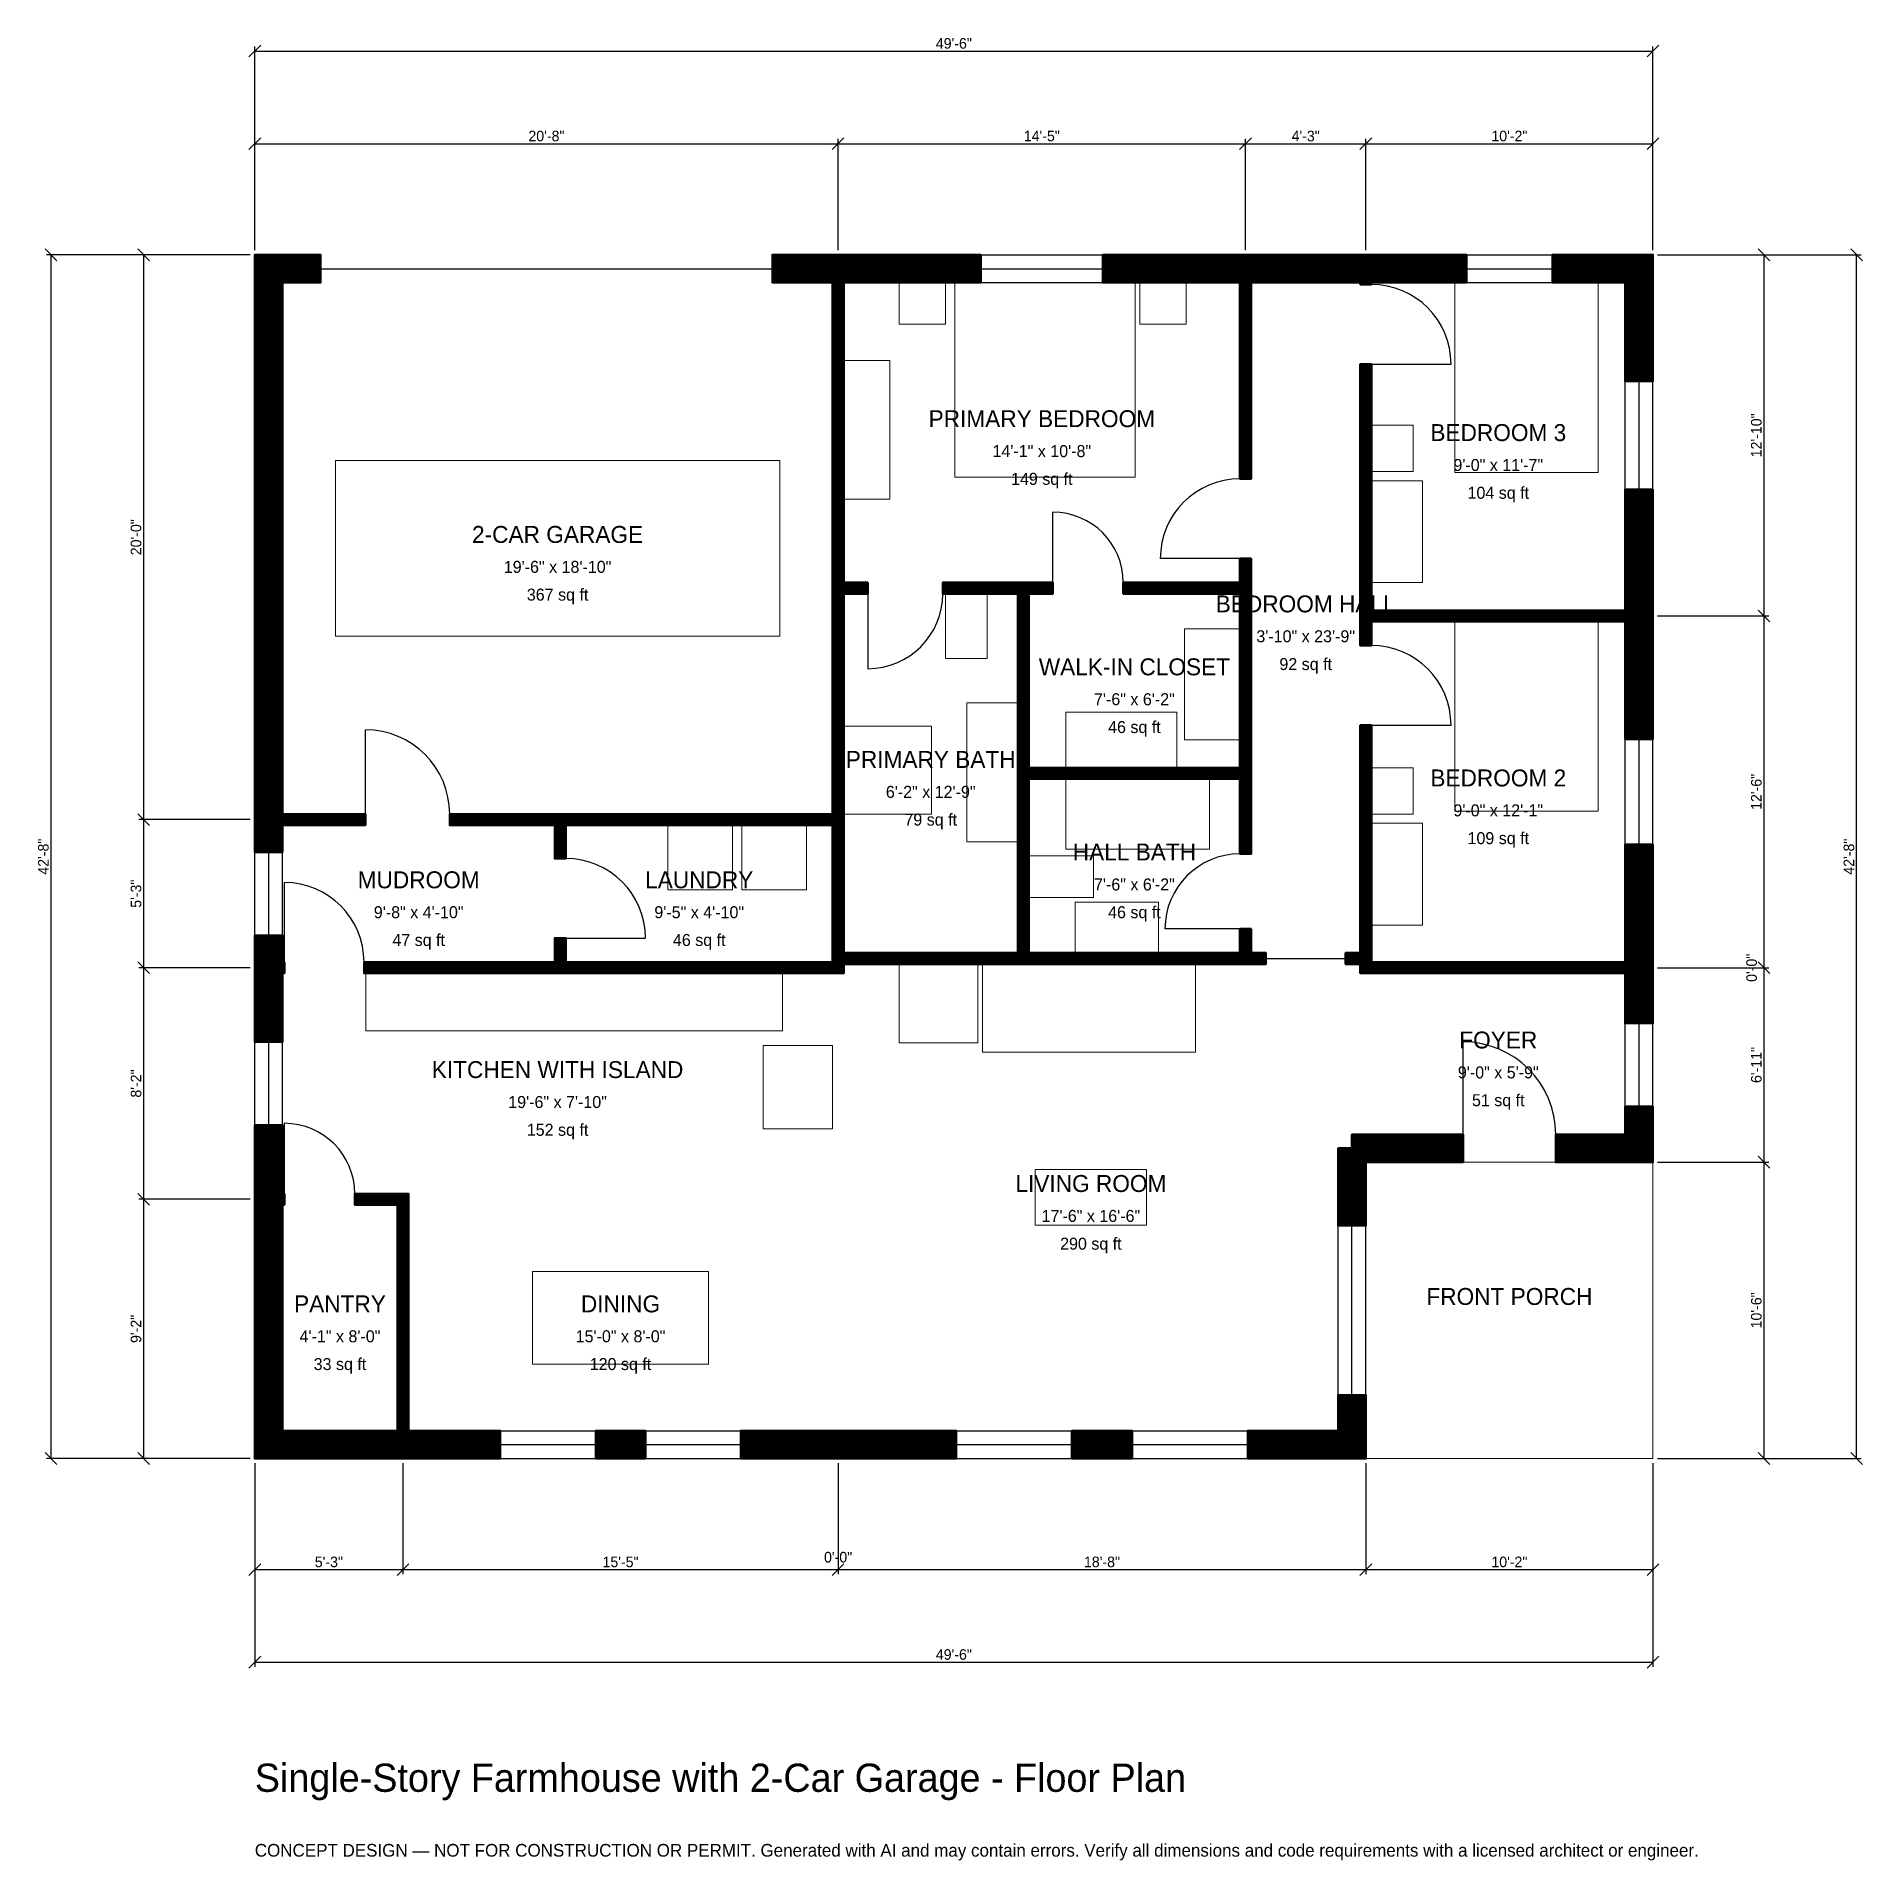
# Model space of a CAD drawing. Header units: inches. Extents: x -93 to 684, y -171 to 605.
import ezdxf
from ezdxf.enums import TextEntityAlignment as Align

# ---------------------------------------------------------------- set-up
doc = ezdxf.new("R2010")
doc.units = ezdxf.units.IN
doc.header["$MEASUREMENT"] = 0
doc.linetypes.add('DASHED', pattern=[0.6, 0.5, -0.1])
for name, color, linetype, lineweight in [('A-ANNO-DIMS', 1, 'Continuous', 13), ('A-ANNO-TEXT', 7, 'Continuous', 18), ('A-AREA-IDEN', 7, 'Continuous', 18), ('A-DOOR', 2, 'Continuous', 25), ('A-FLOR-FIXT', 9, 'Continuous', 13), ('A-FURN', 9, 'Continuous', 13), ('A-GLAZ', 4, 'Continuous', 25), ('A-SITE-PAVE', 8, 'Continuous', 13), ('A-WALL', 7, 'Continuous', 50), ('A-WALL-PATT', 8, 'Continuous', 13)]:
    doc.layers.add(name, color=color, linetype=linetype, lineweight=lineweight)
doc.dimstyles.new('PLAN', dxfattribs={"dimtxt": 4.5, "dimasz": 3, "dimexe": 2, "dimexo": 2, "dimgap": 1, "dimtad": 1, "dimdec": 0, "dimlunit": 4, "dimtsz": 2.5, "dimcen": 2.5, "dimclrd": 1, "dimclre": 1, "dimazin": 3, "dimtfac": 1, "dimtmove": 0, "dimatfit": 3})

msp = doc.modelspace()

# ---------------------------------------------------------------- hatches: boundary and pattern name
at = {"layer": 'A-WALL-PATT'}
h = msp.add_hatch(dxfattribs=at)
h.set_pattern_fill('ANSI31', color=8, scale=0.8)
h.paths.add_polyline_path([(65.3543, 0), (60.6299, 0), (60.6299, 0), (57.0866, 0), (11.811, 0), (11.811, 0), (0, 0), (0, 0), (0, 0), (0, 0), (0, 11.811), (0, 11.811), (0, 104.3307), (0, 107.874), (0, 107.874), (0, 112.5984), (0, 112.5984), (0, 116.1417), (0, 141.7323), (11.811, 141.7323), (11.811, 116.1417), (11.811, 112.5984), (12.5984, 112.5984), (12.5984, 107.874), (11.811, 107.874), (11.811, 104.3307), (11.811, 11.811), (57.0866, 11.811), (60.6299, 11.811), (60.6299, 107.874), (42.5197, 107.874), (42.5197, 112.5984), (60.6299, 112.5984), (65.3543, 112.5984), (65.3543, 107.874), (65.3543, 11.811), (68.8976, 11.811), (104.3963, 11.811), (104.3963, 0), (68.8976, 0), (65.3543, 0), (65.3543, 0)])
h.paths.add_polyline_path([(0, 202.7559), (0, 206.2992), (0, 206.2992), (0, 211.0236), (0, 211.0236), (0, 214.5669), (0, 222.4409), (11.811, 222.4409), (11.811, 214.5669), (11.811, 211.0236), (12.5984, 211.0236), (12.5984, 206.2992), (11.811, 206.2992), (11.811, 202.7559), (11.811, 177.1654), (0, 177.1654), (0, 202.7559)])
h.paths.add_polyline_path([(0, 265.748), (0, 269.2913), (0, 269.2913), (0, 274.0157), (0, 274.0157), (0, 277.5591), (0, 500), (0, 500), (0, 511.811), (0, 511.811), (0, 511.8111), (0, 511.8111), (11.811, 511.8111), (11.811, 511.811), (27.9528, 511.811), (27.9528, 500), (11.811, 500), (11.811, 277.5591), (11.811, 274.0157), (47.0472, 274.0157), (47.0472, 269.2913), (11.811, 269.2913), (11.811, 265.748), (11.811, 257.874), (0, 257.874), (0, 265.748)])
h.paths.add_polyline_path([(242.126, 511.811), (245.6693, 511.811), (245.6693, 511.8111), (250.3937, 511.8111), (250.3937, 511.811), (253.937, 511.811), (308.6614, 511.811), (308.6614, 500), (253.937, 500), (250.3937, 500), (250.3937, 372.4409), (260.6299, 372.4409), (260.6299, 367.7165), (250.3937, 367.7165), (250.3937, 274.0157), (250.3937, 269.2913), (250.3937, 214.9606), (324.4094, 214.9606), (324.4094, 288.9764), (324.4094, 293.7008), (324.4094, 367.7165), (292.5197, 367.7165), (292.5197, 372.4409), (324.4094, 372.4409), (329.1339, 372.4409), (339.3701, 372.4409), (339.3701, 367.7165), (329.1339, 367.7165), (329.1339, 293.7008), (418.8976, 293.7008), (418.8976, 367.7165), (418.8976, 367.7165), (369.2913, 367.7165), (369.2913, 372.4409), (418.8976, 372.4409), (418.8976, 382.6772), (423.622, 382.6772), (423.622, 372.4409), (423.622, 372.4409), (423.622, 293.7008), (423.622, 288.9764), (423.622, 257.0866), (418.8976, 257.0866), (418.8976, 288.9764), (329.1339, 288.9764), (329.1339, 214.9606), (418.8976, 214.9606), (418.8976, 214.9606), (418.8976, 225.1969), (423.622, 225.1969), (423.622, 214.9606), (429.9213, 214.9606), (429.9213, 210.2362), (423.622, 210.2362), (418.8976, 210.2362), (418.8976, 210.2362), (329.1339, 210.2362), (324.4094, 210.2362), (250.3937, 210.2362), (250.3937, 206.2992), (245.6693, 206.2992), (132.2835, 206.2992), (127.5591, 206.2992), (46.4567, 206.2992), (46.4567, 211.0236), (127.5591, 211.0236), (127.5591, 221.2598), (132.2835, 221.2598), (132.2835, 211.0236), (245.6693, 211.0236), (245.6693, 214.9606), (245.6693, 269.2913), (132.2835, 269.2913), (132.2835, 255.1181), (127.5591, 255.1181), (127.5591, 269.2913), (82.874, 269.2913), (82.874, 274.0157), (127.5591, 274.0157), (132.2835, 274.0157), (245.6693, 274.0157), (245.6693, 367.7165), (245.6693, 372.4409), (245.6693, 500), (242.126, 500), (220.0787, 500), (220.0787, 511.811), (242.126, 511.811)])
h.paths.add_polyline_path([(415.3543, 511.811), (418.8976, 511.811), (418.8976, 511.8111), (423.622, 511.8111), (423.622, 511.811), (427.1654, 511.811), (466.5354, 511.811), (470.0787, 511.811), (470.0787, 511.8111), (474.8031, 511.8111), (474.8031, 511.811), (478.3465, 511.811), (515.1575, 511.811), (515.1575, 500), (478.3465, 500), (474.8031, 500), (474.8031, 499.2126), (470.0787, 499.2126), (470.0787, 500), (466.5354, 500), (427.1654, 500), (423.622, 500), (423.622, 416.5354), (418.8976, 416.5354), (418.8976, 500), (415.3543, 500), (360.6299, 500), (360.6299, 511.811), (415.3543, 511.811)])
h.paths.add_polyline_path([(582.6772, 511.811), (582.6772, 511.8111), (594.4882, 511.8111), (594.4882, 511.811), (594.4882, 511.811), (594.4882, 500), (594.4882, 500), (594.4882, 458.0709), (582.6772, 458.0709), (582.6772, 500), (551.7717, 500), (551.7717, 511.811), (582.6772, 511.811)])
h.paths.add_polyline_path([(594.4882, 364.1732), (594.4882, 360.6299), (594.4882, 360.6299), (594.4882, 355.9055), (594.4882, 355.9055), (594.4882, 352.3622), (594.4882, 305.9055), (582.6772, 305.9055), (582.6772, 352.3622), (582.6772, 355.9055), (474.8031, 355.9055), (474.8031, 345.6693), (470.0787, 345.6693), (470.0787, 355.9055), (470.0787, 360.6299), (470.0787, 465.3543), (474.8031, 465.3543), (474.8031, 360.6299), (582.6772, 360.6299), (582.6772, 364.1732), (582.6772, 412.0079), (594.4882, 412.0079), (594.4882, 364.1732)])
h.paths.add_polyline_path([(594.4882, 214.5669), (594.4882, 211.0236), (594.4882, 211.0236), (594.4882, 206.2992), (594.4882, 206.2992), (594.4882, 202.7559), (594.4882, 185.0394), (582.6772, 185.0394), (582.6772, 202.7559), (582.6772, 206.2992), (474.8031, 206.2992), (474.8031, 206.2992), (470.0787, 206.2992), (470.0787, 206.2992), (470.0787, 210.2362), (463.7795, 210.2362), (463.7795, 214.9606), (470.0787, 214.9606), (470.0787, 311.811), (474.8031, 311.811), (474.8031, 214.9606), (474.8031, 211.0236), (582.6772, 211.0236), (582.6772, 214.5669), (582.6772, 261.0236), (594.4882, 261.0236), (594.4882, 214.5669)])
h.paths.add_polyline_path([(594.4882, 137.7953), (594.4882, 137.7953), (594.4882, 125.9843), (594.4882, 125.9843), (594.4882, 125.9842), (582.6772, 125.9842), (582.6772, 125.9843), (553.1496, 125.9843), (553.1496, 137.7953), (582.6772, 137.7953), (582.6772, 149.6063), (594.4882, 149.6063), (594.4882, 137.7953)])
h.paths.add_polyline_path([(472.4409, 125.9843), (472.4409, 99.0157), (460.6299, 99.0157), (460.6299, 131.8898), (466.5354, 131.8898), (466.5354, 137.7953), (513.7795, 137.7953), (513.7795, 125.9843), (472.4409, 125.9843)])
h.paths.add_polyline_path([(472.4409, 11.811), (472.441, 11.811), (472.441, 0), (472.4409, 0), (472.4409, 0), (460.6299, 0), (460.6299, 0), (422.2441, 0), (422.2441, 11.811), (460.6299, 11.811), (460.6299, 26.9685), (472.4409, 26.9685), (472.4409, 11.811)])
h.paths.add_polyline_path([(347.4409, 0), (347.4409, 11.811), (373.0315, 11.811), (373.0315, 0), (347.4409, 0)])
h.paths.add_polyline_path([(253.937, 0), (242.126, 0), (206.6273, 0), (206.6273, 11.811), (242.126, 11.811), (253.937, 11.811), (298.2283, 11.811), (298.2283, 0), (253.937, 0)])
h.paths.add_polyline_path([(144.9475, 0), (144.9475, 11.811), (166.0761, 11.811), (166.0761, 0), (144.9475, 0)])

# ---------------------------------------------------------------- linework, layer by layer
at = {"layer": 'A-DOOR', "linetype": 'DASHED'}
msp.add_line((27.9528, 505.9055), (220.0787, 505.9055), dxfattribs=at)
at = {"layer": 'A-DOOR'}
for p, q in [((474.8031, 465.3543), (508.6614, 465.3543)), ((339.3701, 372.4409), (339.3701, 402.3622)), ((418.8976, 382.6772), (385.0394, 382.6772)), ((260.6299, 367.7165), (260.6299, 335.8268)), ((474.8031, 311.811), (508.6614, 311.811)), ((47.0472, 274.0157), (47.0472, 309.8425)), ((12.5984, 211.0236), (12.5984, 244.8819)), ((418.8976, 225.1969), (387.0079, 225.1969)), ((132.2835, 221.2598), (166.1417, 221.2598)), ((429.9213, 212.5984), (463.7795, 212.5984)), ((513.7795, 137.7953), (513.7795, 177.1654)), ((12.5984, 112.5984), (12.5984, 142.5197))]:
    msp.add_line(p, q, dxfattribs=at)
for centre, radius, start, end in [((474.8031, 465.3543), 33.8583, 0, 90), ((418.8976, 382.6772), 33.8583, 90, 180), ((339.3701, 372.4409), 29.9213, 0, 90), ((260.6299, 367.7165), 31.8898, 270, 360), ((474.8031, 311.811), 33.8583, 0, 90), ((47.0472, 274.0157), 35.8268, 0, 90), ((418.8976, 225.1969), 31.8898, 90, 180), ((132.2835, 221.2598), 33.8583, 0, 90), ((12.5984, 211.0236), 33.8583, 0, 90), ((513.7795, 137.7953), 39.3701, 0, 90), ((12.5984, 112.5984), 29.9213, 0, 90)]:
    msp.add_arc(centre, radius, start, end, dxfattribs=at)
at = {"layer": 'A-FLOR-FIXT'}
for points in [[(293.7008, 340.1575), (311.4173, 340.1575), (311.4173, 367.7165), (293.7008, 367.7165)], [(302.7559, 262.2047), (324.4094, 262.2047), (324.4094, 321.2598), (302.7559, 321.2598)], [(250.3937, 274.0157), (287.7953, 274.0157), (287.7953, 311.4173), (250.3937, 311.4173)], [(344.8819, 259.0551), (405.9055, 259.0551), (405.9055, 288.9764), (344.8819, 288.9764)], [(329.1339, 238.5827), (356.6929, 238.5827), (356.6929, 256.2992), (329.1339, 256.2992)], [(348.8189, 214.9606), (384.252, 214.9606), (384.252, 236.6142), (348.8189, 236.6142)], [(47.2441, 181.8898), (224.4094, 181.8898), (224.4094, 206.2992), (47.2441, 206.2992)]]:
    msp.add_lwpolyline(points, close=True, dxfattribs=at)
at = {"layer": 'A-FURN'}
for points in [[(274.0157, 482.2835), (293.7008, 482.2835), (293.7008, 500), (274.0157, 500)], [(297.6378, 417.3228), (374.4094, 417.3228), (374.4094, 500), (297.6378, 500)], [(376.378, 482.2835), (396.063, 482.2835), (396.063, 500), (376.378, 500)], [(510.2362, 419.2913), (571.2598, 419.2913), (571.2598, 500), (510.2362, 500)], [(250.3937, 407.874), (270.0787, 407.874), (270.0787, 466.9291), (250.3937, 466.9291)], [(474.8031, 419.685), (492.5197, 419.685), (492.5197, 439.3701), (474.8031, 439.3701)], [(34.252, 349.6063), (223.2283, 349.6063), (223.2283, 424.4094), (34.252, 424.4094)], [(474.8031, 372.4409), (496.4567, 372.4409), (496.4567, 415.748), (474.8031, 415.748)], [(395.2756, 305.5118), (418.8976, 305.5118), (418.8976, 352.7559), (395.2756, 352.7559)], [(510.2362, 275.1969), (571.2598, 275.1969), (571.2598, 355.9055), (510.2362, 355.9055)], [(344.8819, 293.7008), (392.126, 293.7008), (392.126, 317.3228), (344.8819, 317.3228)], [(474.8031, 274.0157), (492.5197, 274.0157), (492.5197, 293.7008), (474.8031, 293.7008)], [(175.5906, 241.7323), (203.1496, 241.7323), (203.1496, 269.2913), (175.5906, 269.2913)], [(207.0866, 241.7323), (234.6457, 241.7323), (234.6457, 269.2913), (207.0866, 269.2913)], [(474.8031, 226.7717), (496.4567, 226.7717), (496.4567, 270.0787), (474.8031, 270.0787)], [(274.0157, 176.7717), (307.4803, 176.7717), (307.4803, 210.2362), (274.0157, 210.2362)], [(309.4488, 172.8346), (400, 172.8346), (400, 210.2362), (309.4488, 210.2362)], [(216.1417, 140.1575), (245.6693, 140.1575), (245.6693, 175.5906), (216.1417, 175.5906)], [(331.8898, 99.2126), (379.1339, 99.2126), (379.1339, 122.8346), (331.8898, 122.8346)], [(118.1102, 40.1575), (192.9134, 40.1575), (192.9134, 79.5276), (118.1102, 79.5276)]]:
    msp.add_lwpolyline(points, close=True, dxfattribs=at)
at = {"layer": 'A-GLAZ'}
for p, q in [((308.6614, 511.811), (360.6299, 511.811)), ((308.6614, 505.9055), (360.6299, 505.9055)), ((515.1575, 511.811), (551.7717, 511.811)), ((515.1575, 505.9055), (551.7717, 505.9055)), ((308.6614, 500), (360.6299, 500)), ((515.1575, 500), (551.7717, 500)), ((582.6772, 412.0079), (582.6772, 458.0709)), ((588.5827, 412.0079), (588.5827, 458.0709)), ((594.4882, 412.0079), (594.4882, 458.0709)), ((582.6772, 261.0236), (582.6772, 305.9055)), ((588.5827, 261.0236), (588.5827, 305.9055)), ((594.4882, 261.0236), (594.4882, 305.9055)), ((0, 222.4409), (0, 257.874)), ((5.9055, 222.4409), (5.9055, 257.874)), ((11.811, 222.4409), (11.811, 257.874)), ((582.6772, 149.6063), (582.6772, 185.0394)), ((588.5827, 149.6063), (588.5827, 185.0394)), ((594.4882, 149.6063), (594.4882, 185.0394)), ((0, 141.7323), (0, 177.1654)), ((5.9055, 141.7323), (5.9055, 177.1654)), ((11.811, 141.7323), (11.811, 177.1654)), ((460.6299, 26.9685), (460.6299, 99.0157)), ((466.5354, 26.9685), (466.5354, 99.0157)), ((472.4409, 26.9685), (472.4409, 99.0157)), ((104.3963, 11.811), (144.9475, 11.811)), ((166.0761, 11.811), (206.6273, 11.811)), ((298.2283, 11.811), (347.4409, 11.811)), ((373.0315, 11.811), (422.2441, 11.811)), ((104.3963, 5.9055), (144.9475, 5.9055)), ((104.3963, 0), (144.9475, 0)), ((166.0761, 5.9055), (206.6273, 5.9055)), ((166.0761, 0), (206.6273, 0)), ((298.2283, 5.9055), (347.4409, 5.9055)), ((298.2283, 0), (347.4409, 0)), ((373.0315, 5.9055), (422.2441, 5.9055)), ((373.0315, 0), (422.2441, 0))]:
    msp.add_line(p, q, dxfattribs=at)
at = {"layer": 'A-SITE-PAVE', "linetype": 'DASHED'}
msp.add_lwpolyline([(472.4409, 0), (594.4882, 0), (594.4882, 125.9843), (472.4409, 125.9843)], close=True, dxfattribs=at)
at = {"layer": 'A-WALL'}
for points in [[(0, 265.748), (0, 269.2913), (0, 269.2913), (0, 274.0157), (0, 274.0157), (0, 277.5591), (0, 500), (0, 500), (0, 511.811), (0, 511.811), (0, 511.8111), (0, 511.8111), (11.811, 511.8111), (11.811, 511.811), (27.9528, 511.811), (27.9528, 500), (11.811, 500), (11.811, 277.5591), (11.811, 274.0157), (47.0472, 274.0157), (47.0472, 269.2913), (11.811, 269.2913), (11.811, 265.748), (11.811, 257.874), (0, 257.874), (0, 265.748)], [(242.126, 511.811), (245.6693, 511.811), (245.6693, 511.8111), (250.3937, 511.8111), (250.3937, 511.811), (253.937, 511.811), (308.6614, 511.811), (308.6614, 500), (253.937, 500), (250.3937, 500), (250.3937, 372.4409), (260.6299, 372.4409), (260.6299, 367.7165), (250.3937, 367.7165), (250.3937, 274.0157), (250.3937, 269.2913), (250.3937, 214.9606), (324.4094, 214.9606), (324.4094, 288.9764), (324.4094, 293.7008), (324.4094, 367.7165), (292.5197, 367.7165), (292.5197, 372.4409), (324.4094, 372.4409), (329.1339, 372.4409), (339.3701, 372.4409), (339.3701, 367.7165), (329.1339, 367.7165), (329.1339, 293.7008), (418.8976, 293.7008), (418.8976, 367.7165), (418.8976, 367.7165), (369.2913, 367.7165), (369.2913, 372.4409), (418.8976, 372.4409), (418.8976, 382.6772), (423.622, 382.6772), (423.622, 372.4409), (423.622, 372.4409), (423.622, 293.7008), (423.622, 288.9764), (423.622, 257.0866), (418.8976, 257.0866), (418.8976, 288.9764), (329.1339, 288.9764), (329.1339, 214.9606), (418.8976, 214.9606), (418.8976, 214.9606), (418.8976, 225.1969), (423.622, 225.1969), (423.622, 214.9606), (429.9213, 214.9606), (429.9213, 210.2362), (423.622, 210.2362), (418.8976, 210.2362), (418.8976, 210.2362), (329.1339, 210.2362), (324.4094, 210.2362), (250.3937, 210.2362), (250.3937, 206.2992), (245.6693, 206.2992), (132.2835, 206.2992), (127.5591, 206.2992), (46.4567, 206.2992), (46.4567, 211.0236), (127.5591, 211.0236), (127.5591, 221.2598), (132.2835, 221.2598), (132.2835, 211.0236), (245.6693, 211.0236), (245.6693, 214.9606), (245.6693, 269.2913), (132.2835, 269.2913), (132.2835, 255.1181), (127.5591, 255.1181), (127.5591, 269.2913), (82.874, 269.2913), (82.874, 274.0157), (127.5591, 274.0157), (132.2835, 274.0157), (245.6693, 274.0157), (245.6693, 367.7165), (245.6693, 372.4409), (245.6693, 500), (242.126, 500), (220.0787, 500), (220.0787, 511.811), (242.126, 511.811)], [(415.3543, 511.811), (418.8976, 511.811), (418.8976, 511.8111), (423.622, 511.8111), (423.622, 511.811), (427.1654, 511.811), (466.5354, 511.811), (470.0787, 511.811), (470.0787, 511.8111), (474.8031, 511.8111), (474.8031, 511.811), (478.3465, 511.811), (515.1575, 511.811), (515.1575, 500), (478.3465, 500), (474.8031, 500), (474.8031, 499.2126), (470.0787, 499.2126), (470.0787, 500), (466.5354, 500), (427.1654, 500), (423.622, 500), (423.622, 416.5354), (418.8976, 416.5354), (418.8976, 500), (415.3543, 500), (360.6299, 500), (360.6299, 511.811), (415.3543, 511.811)], [(582.6772, 511.811), (582.6772, 511.8111), (594.4882, 511.8111), (594.4882, 511.811), (594.4882, 511.811), (594.4882, 500), (594.4882, 500), (594.4882, 458.0709), (582.6772, 458.0709), (582.6772, 500), (551.7717, 500), (551.7717, 511.811), (582.6772, 511.811)], [(594.4882, 364.1732), (594.4882, 360.6299), (594.4882, 360.6299), (594.4882, 355.9055), (594.4882, 355.9055), (594.4882, 352.3622), (594.4882, 305.9055), (582.6772, 305.9055), (582.6772, 352.3622), (582.6772, 355.9055), (474.8031, 355.9055), (474.8031, 345.6693), (470.0787, 345.6693), (470.0787, 355.9055), (470.0787, 360.6299), (470.0787, 465.3543), (474.8031, 465.3543), (474.8031, 360.6299), (582.6772, 360.6299), (582.6772, 364.1732), (582.6772, 412.0079), (594.4882, 412.0079), (594.4882, 364.1732)], [(594.4882, 214.5669), (594.4882, 211.0236), (594.4882, 211.0236), (594.4882, 206.2992), (594.4882, 206.2992), (594.4882, 202.7559), (594.4882, 185.0394), (582.6772, 185.0394), (582.6772, 202.7559), (582.6772, 206.2992), (474.8031, 206.2992), (474.8031, 206.2992), (470.0787, 206.2992), (470.0787, 206.2992), (470.0787, 210.2362), (463.7795, 210.2362), (463.7795, 214.9606), (470.0787, 214.9606), (470.0787, 311.811), (474.8031, 311.811), (474.8031, 214.9606), (474.8031, 211.0236), (582.6772, 211.0236), (582.6772, 214.5669), (582.6772, 261.0236), (594.4882, 261.0236), (594.4882, 214.5669)], [(0, 202.7559), (0, 206.2992), (0, 206.2992), (0, 211.0236), (0, 211.0236), (0, 214.5669), (0, 222.4409), (11.811, 222.4409), (11.811, 214.5669), (11.811, 211.0236), (12.5984, 211.0236), (12.5984, 206.2992), (11.811, 206.2992), (11.811, 202.7559), (11.811, 177.1654), (0, 177.1654), (0, 202.7559)], [(594.4882, 137.7953), (594.4882, 137.7953), (594.4882, 125.9843), (594.4882, 125.9843), (594.4882, 125.9842), (582.6772, 125.9842), (582.6772, 125.9843), (553.1496, 125.9843), (553.1496, 137.7953), (582.6772, 137.7953), (582.6772, 149.6063), (594.4882, 149.6063), (594.4882, 137.7953)], [(65.3543, 0), (60.6299, 0), (60.6299, 0), (57.0866, 0), (11.811, 0), (11.811, 0), (0, 0), (0, 0), (0, 0), (0, 0), (0, 11.811), (0, 11.811), (0, 104.3307), (0, 107.874), (0, 107.874), (0, 112.5984), (0, 112.5984), (0, 116.1417), (0, 141.7323), (11.811, 141.7323), (11.811, 116.1417), (11.811, 112.5984), (12.5984, 112.5984), (12.5984, 107.874), (11.811, 107.874), (11.811, 104.3307), (11.811, 11.811), (57.0866, 11.811), (60.6299, 11.811), (60.6299, 107.874), (42.5197, 107.874), (42.5197, 112.5984), (60.6299, 112.5984), (65.3543, 112.5984), (65.3543, 107.874), (65.3543, 11.811), (68.8976, 11.811), (104.3963, 11.811), (104.3963, 0), (68.8976, 0), (65.3543, 0), (65.3543, 0)], [(472.4409, 125.9843), (472.4409, 99.0157), (460.6299, 99.0157), (460.6299, 131.8898), (466.5354, 131.8898), (466.5354, 137.7953), (513.7795, 137.7953), (513.7795, 125.9843), (472.4409, 125.9843)], [(472.4409, 11.811), (472.441, 11.811), (472.441, 0), (472.4409, 0), (472.4409, 0), (460.6299, 0), (460.6299, 0), (422.2441, 0), (422.2441, 11.811), (460.6299, 11.811), (460.6299, 26.9685), (472.4409, 26.9685), (472.4409, 11.811)], [(144.9475, 0), (144.9475, 11.811), (166.0761, 11.811), (166.0761, 0), (144.9475, 0)], [(253.937, 0), (242.126, 0), (206.6273, 0), (206.6273, 11.811), (242.126, 11.811), (253.937, 11.811), (298.2283, 11.811), (298.2283, 0), (253.937, 0)], [(347.4409, 0), (347.4409, 11.811), (373.0315, 11.811), (373.0315, 0), (347.4409, 0)]]:
    msp.add_lwpolyline(points, close=True, dxfattribs=at)

# ---------------------------------------------------------------- texts
at = {"layer": 'A-ANNO-TEXT'}
for s, height, p in [('Single-Story Farmhouse with 2-Car Garage - Floor Plan', 12, (0, -141.7323)), ('CONCEPT DESIGN — NOT FOR CONSTRUCTION OR PERMIT. Generated with AI and may contain errors. Verify all dimensions and code requirements with a licensed architect or engineer.', 5.4, (0, -169.2913))]:
    msp.add_text(s, height=height, dxfattribs=at).set_placement(p)
at = {"layer": 'A-AREA-IDEN'}
for s, height, p in [('PRIMARY BEDROOM', 7.2, (334.6457, 442.126)), ('BEDROOM 3', 7.2, (528.7402, 436.2205)), ('14\'-1" x 10\'-8"', 5.1, (334.6457, 428.3465)), ('149 sq ft', 5.1, (334.6457, 416.5354)), ('9\'-0" x 11\'-7"', 5.1, (528.7402, 422.4409)), ('104 sq ft', 5.1, (528.7402, 410.6299)), ('2-CAR GARAGE', 7.2, (128.7402, 392.9134)), ('19\'-6" x 18\'-10"', 5.1, (128.7402, 379.1339)), ('367 sq ft', 5.1, (128.7402, 367.3228)), ('BEDROOM HALL', 7.2, (446.8504, 363.3858)), ('3\'-10" x 23\'-9"', 5.1, (446.8504, 349.6063)), ('WALK-IN CLOSET', 7.2, (374.0157, 336.6142)), ('92 sq ft', 5.1, (446.8504, 337.7953)), ('7\'-6" x 6\'-2"', 5.1, (374.0157, 322.8346)), ('46 sq ft', 5.1, (374.0157, 311.0236)), ('PRIMARY BATH', 7.2, (287.4016, 297.2441)), ('BEDROOM 2', 7.2, (528.7402, 289.3701)), ('6\'-2" x 12\'-9"', 5.1, (287.4016, 283.4646)), ('79 sq ft', 5.1, (287.4016, 271.6535)), ('9\'-0" x 12\'-1"', 5.1, (528.7402, 275.5906)), ('109 sq ft', 5.1, (528.7402, 263.7795)), ('HALL BATH', 7.2, (374.0157, 257.874)), ('MUDROOM', 7.2, (69.685, 246.063)), ('LAUNDRY', 7.2, (188.9764, 246.063)), ('7\'-6" x 6\'-2"', 5.1, (374.0157, 244.0945)), ('9\'-8" x 4\'-10"', 5.1, (69.685, 232.2835)), ('9\'-5" x 4\'-10"', 5.1, (188.9764, 232.2835)), ('46 sq ft', 5.1, (374.0157, 232.2835)), ('47 sq ft', 5.1, (69.685, 220.4724)), ('46 sq ft', 5.1, (188.9764, 220.4724)), ('FOYER', 7.2, (528.7402, 177.9528)), ('KITCHEN WITH ISLAND', 7.2, (128.7402, 165.3543)), ('9\'-0" x 5\'-9"', 5.1, (528.7402, 164.1732)), ('19\'-6" x 7\'-10"', 5.1, (128.7402, 151.5748)), ('51 sq ft', 5.1, (528.7402, 152.3622)), ('152 sq ft', 5.1, (128.7402, 139.7638)), ('LIVING ROOM', 7.2, (355.5118, 116.9291)), ('17\'-6" x 16\'-6"', 5.1, (355.5118, 103.1496)), ('290 sq ft', 5.1, (355.5118, 91.3386)), ('FRONT PORCH', 7.2, (533.4646, 68.8976)), ('PANTRY', 7.2, (36.2205, 65.748)), ('DINING', 7.2, (155.5118, 65.748)), ('4\'-1" x 8\'-0"', 5.1, (36.2205, 51.9685)), ('15\'-0" x 8\'-0"', 5.1, (155.5118, 51.9685)), ('33 sq ft', 5.1, (36.2205, 40.1575)), ('120 sq ft', 5.1, (155.5118, 40.1575))]:
    msp.add_text(s, height=height, dxfattribs=at).set_placement(p, align=Align.MIDDLE_CENTER)

# ---------------------------------------------------------------- dimensions: what is measured, and where the dimension line sits
at = {"layer": 'A-ANNO-DIMS'}
for base, p1, p2, text in [((0, 598.4252), (0, 511.811), (594.4882, 511.811), '49\'-6"'), ((0, 559.0551), (0, 511.811), (248.0315, 511.811), '20\'-8"'), ((248.0315, 559.0551), (248.0315, 511.811), (421.2598, 511.811), '14\'-5"'), ((421.2598, 559.0551), (421.2598, 511.811), (472.4409, 511.811), '4\'-3"'), ((472.4409, 559.0551), (472.4409, 511.811), (594.4882, 511.811), '10\'-2"'), ((0, -47.2441), (0, 0), (62.9921, 0), '5\'-3"'), ((0, -86.6142), (0, 0), (594.4882, 0), '49\'-6"'), ((62.9921, -47.2441), (62.9921, 0), (248.0315, 0), '15\'-5"'), ((248.0315, -47.2441), (248.0315, 0), (248.0315, 0), '0\'-0"'), ((248.0315, -47.2441), (248.0315, 0), (472.4409, 0), '18\'-8"'), ((472.4409, -47.2441), (472.4409, 0), (594.4882, 0), '10\'-2"')]:
    msp.add_linear_dim(base=base, p1=p1, p2=p2, text=text, dimstyle='PLAN', dxfattribs=at).render()
for base, p1, p2, text in [((-86.6142, 0), (0, 0), (0, 511.811), '42\'-8"'), ((-47.2441, 271.6535), (0, 271.6535), (0, 511.811), '20\'-0"'), ((641.7323, 358.2677), (594.4882, 358.2677), (594.4882, 511.811), '12\'-10"'), ((681.1024, 0), (594.4882, 0), (594.4882, 511.811), '42\'-8"'), ((641.7323, 208.6614), (594.4882, 208.6614), (594.4882, 358.2677), '12\'-6"'), ((-47.2441, 208.6614), (0, 208.6614), (0, 271.6535), '5\'-3"'), ((-47.2441, 110.2362), (0, 110.2362), (0, 208.6614), '8\'-2"'), ((641.7323, 208.6614), (594.4882, 208.6614), (594.4882, 208.6614), '0\'-0"'), ((641.7323, 125.9843), (594.4882, 125.9843), (594.4882, 208.6614), '6\'-11"'), ((641.7323, 0), (594.4882, 0), (594.4882, 125.9843), '10\'-6"'), ((-47.2441, 0), (0, 0), (0, 110.2362), '9\'-2"')]:
    msp.add_linear_dim(base=base, p1=p1, p2=p2, angle=90, text=text, dimstyle='PLAN', dxfattribs=at).render()

doc.saveas('drawing.dxf')
